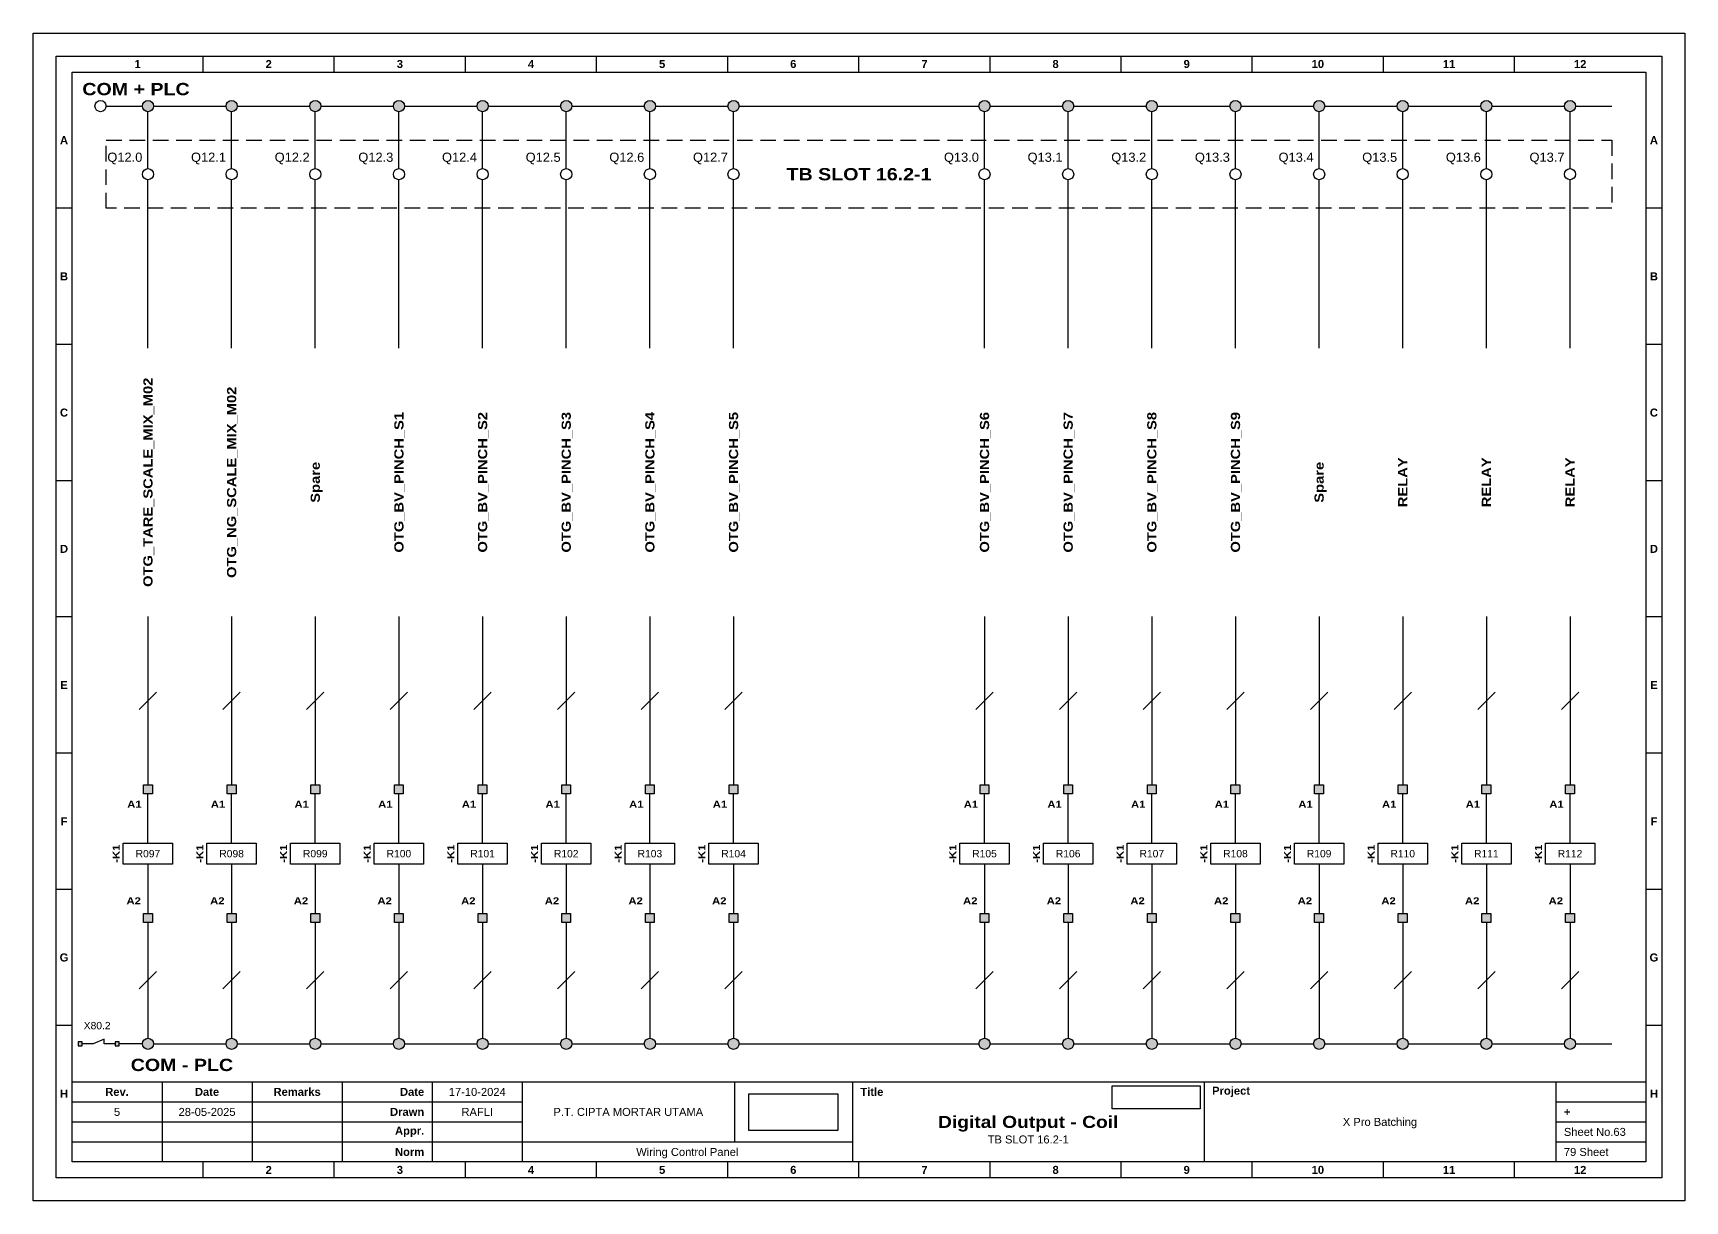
# Model space of a CAD drawing. Header units: millimetres. Extents: x 1018 to 2216, y 1079 to 1731.
# Drawn here: x 1946.5 to 2215.8, y 1310 to 1500.4 of the extents above; entities that cross this region are included whole.
import ezdxf
from ezdxf.enums import TextEntityAlignment as Align

# ---------------------------------------------------------------- set-up
doc = ezdxf.new("R2010")
doc.units = ezdxf.units.MM
doc.linetypes.add('HIDDEN', pattern=[9.525, 6.35, -3.175])
doc.styles.add('Bold', font='ariblk.ttf', dxfattribs={"height": 25.4})
doc.styles.get("Standard").update_dxf_attribs({"font": 'arial.ttf'})
picture_1 = doc.add_image_def('image1.png', size_in_pixel=(2048, 847))
picture_2 = doc.add_image_def('image2.png', size_in_pixel=(2092, 542))

# ---------------------------------------------------------------- blocks, each defined once
blk = doc.blocks.new('KOP MU PROJECT')
at = {"color": 6, "ltscale": 50}
for p, q in [((27.74, 184.05), (27.74, 186.66)), ((49.13, 184.05), (49.13, 186.66)), ((70.51, 184.05), (70.51, 186.66)), ((91.89, 184.05), (91.89, 186.66)), ((113.27, 184.05), (113.27, 186.66)), ((134.66, 184.05), (134.66, 186.66)), ((156.04, 184.05), (156.04, 186.66)), ((177.42, 184.05), (177.42, 186.66)), ((198.8, 184.05), (198.8, 186.66)), ((220.19, 184.05), (220.19, 186.66)), ((241.57, 184.05), (241.57, 186.66)), ((6.36, 161.84), (3.75, 161.84)), ((265.59, 161.84), (262.98, 161.84)), ((6.36, 139.63), (3.75, 139.63)), ((265.59, 139.63), (262.98, 139.63)), ((6.36, 117.42), (3.75, 117.42)), ((265.59, 117.42), (262.98, 117.42)), ((6.36, 95.22), (3.75, 95.22)), ((265.59, 95.22), (262.98, 95.22)), ((6.36, 73.01), (3.75, 73.01)), ((265.59, 73.01), (262.98, 73.01)), ((6.36, 50.8), (3.75, 50.8)), ((265.59, 50.8), (262.98, 50.8)), ((6.36, 28.59), (3.75, 28.59)), ((265.59, 28.59), (262.98, 28.59)), ((27.74, 3.75), (27.74, 6.36)), ((49.13, 3.75), (49.13, 6.36)), ((70.51, 3.75), (70.51, 6.36)), ((91.89, 3.75), (91.89, 6.36)), ((113.27, 3.75), (113.27, 6.36)), ((134.66, 3.75), (134.66, 6.36)), ((156.04, 3.75), (156.04, 6.36)), ((177.42, 3.75), (177.42, 6.36)), ((198.8, 3.75), (198.8, 6.36)), ((220.19, 3.75), (220.19, 6.36)), ((241.57, 3.75), (241.57, 6.36))]:
    blk.add_line(p, q, dxfattribs=at)
at = {"ltscale": 50}
for p, q in [((6.36, 19.41), (262.98, 19.41)), ((21.04, 19.41), (21.04, 6.36)), ((35.72, 19.41), (35.72, 6.36)), ((50.41, 19.41), (50.41, 6.36)), ((65.09, 19.41), (65.09, 6.36)), ((79.77, 19.41), (79.77, 6.36)), ((114.35, 19.41), (114.35, 9.62)), ((133.6, 19.41), (133.6, 6.36)), ((190.95, 19.41), (190.95, 6.36)), ((248.3, 19.41), (248.3, 6.36)), ((6.36, 16.15), (79.77, 16.15)), ((248.3, 16.15), (262.98, 16.15)), ((6.36, 12.89), (79.77, 12.89)), ((248.3, 12.89), (262.98, 12.89)), ((6.36, 9.62), (133.6, 9.62)), ((248.3, 9.62), (262.98, 9.62))]:
    blk.add_line(p, q, dxfattribs=at)
at = {"color": 1, "ltscale": 50}
blk.add_lwpolyline([(269.34, 0), (0, 0), (0, 190.41), (269.34, 190.41)], close=True, dxfattribs=at)
at = {"color": 6, "ltscale": 50}
for points in [[(265.59, 3.75), (3.75, 3.75), (3.75, 186.66), (265.59, 186.66)], [(262.98, 6.36), (6.36, 6.36), (6.36, 184.05), (262.98, 184.05)]]:
    blk.add_lwpolyline(points, close=True, dxfattribs=at)
at = {"ltscale": 50, "char_height": 1.305, "attachment_point": 4}
for s, width, heights, insert in [('\\pxqc;{\\fArial|b1|i0|c0|p34;1}', 21.3825, [2.51], (6.36, 185.36)), ('\\pxqc;{\\fArial|b1|i0|c0|p34;2}', 21.3825, [2.51], (27.74, 185.36)), ('\\pxqc;{\\fArial|b1|i0|c0|p34;3}', 21.3825, [2.51], (49.13, 185.36)), ('\\pxqc;{\\fArial|b1|i0|c0|p34;4}', 21.3825, [2.51], (70.51, 185.36)), ('\\pxqc;{\\fArial|b1|i0|c0|p34;5}', 21.3825, [2.51], (91.89, 185.36)), ('\\pxqc;{\\fArial|b1|i0|c0|p34;6}', 21.3825, [2.51], (113.27, 185.36)), ('\\pxqc;{\\fArial|b1|i0|c0|p34;7}', 21.3825, [2.51], (134.66, 185.36)), ('\\pxqc;{\\fArial|b1|i0|c0|p34;8}', 21.3825, [2.51], (156.04, 185.36)), ('\\pxqc;{\\fArial|b1|i0|c0|p34;9}', 21.3825, [2.51], (177.42, 185.36)), ('\\pxqc;{\\fArial|b1|i0|c0|p34;10}', 21.3825, [2.51], (198.8, 185.36)), ('\\pxqc;{\\fArial|b1|i0|c0|p34;11}', 21.3825, [2.51], (220.19, 185.36)), ('\\pxqc;{\\fArial|b1|i0|c0|p34;12}', 21.3825, [2.51], (241.57, 185.36)), ('\\pxqc;{\\fArial|b1|i0|c0|p34;A}', 2.61, [2.51], (3.75, 172.95)), ('\\pxqc;{\\fArial|b1|i0|c0|p34;A}', 2.61, [2.51], (262.98, 172.95)), ('\\pxqc;{\\fArial|b1|i0|c0|p34;B}', 2.61, [2.51], (3.75, 150.74)), ('\\pxqc;{\\fArial|b1|i0|c0|p34;B}', 2.61, [2.51], (262.98, 150.74)), ('\\pxqc;{\\fArial|b1|i0|c0|p34;C}', 2.61, [2.51], (3.75, 128.53)), ('\\pxqc;{\\fArial|b1|i0|c0|p34;C}', 2.61, [2.51], (262.98, 128.53)), ('\\pxqc;{\\fArial|b1|i0|c0|p34;D}', 2.61, [2.51], (3.75, 106.32)), ('\\pxqc;{\\fArial|b1|i0|c0|p34;D}', 2.61, [2.51], (262.98, 106.32)), ('\\pxqc;{\\fArial|b1|i0|c0|p34;E}', 2.61, [2.51], (3.75, 84.11)), ('\\pxqc;{\\fArial|b1|i0|c0|p34;E}', 2.61, [2.51], (262.98, 84.11)), ('\\pxqc;{\\fArial|b1|i0|c0|p34;F}', 2.61, [2.51], (3.75, 61.9)), ('\\pxqc;{\\fArial|b1|i0|c0|p34;F}', 2.61, [2.51], (262.98, 61.9)), ('\\pxqc;{\\fArial|b1|i0|c0|p34;G}', 2.61, [2.51], (3.75, 39.69)), ('\\pxqc;{\\fArial|b1|i0|c0|p34;G}', 2.61, [2.51], (262.98, 39.69)), ('\\pxqc;{\\fArial|b1|i0|c0|p34;H}', 2.61, [2.51], (3.75, 17.47)), ('\\pxqc;{\\fArial|b1|i0|c0|p34;Rev.}', 14.6811, [2.88], (6.36, 17.78)), ('\\pxqc;{\\fArial|b1|i0|c0|p34;Date}', 14.6811, [2.88], (21.04, 17.78)), ('\\pxqc;{\\fArial|b1|i0|c0|p34;Remarks}', 14.6811, [2.88], (35.72, 17.78)), ('\\pxqr;{\\fArial|b1|i0|c0|p34;Date}', 13.3761, [2.88], (50.41, 17.78)), ('\\pxql;{\\fArial|b1|i0|c0|p34;Title}', 50.2419, [2.88], (134.9, 17.78)), ('\\pxql;{\\fArial|b1|i0|c0|p34;Project}', 50.2419, [2.88], (192.25, 17.78)), ('\\pxqc;{\\fArial|b1|i0|c0|p34;H}', 2.61, [2.51], (262.98, 17.47)), ('\\pxqr;{\\fArial|b1|i0|c0|p34;Drawn}', 13.3761, [2.88], (50.41, 14.52)), ('\\pxql;{\\fArial|b1|i0|c0|p34;+}', 14.6811, [2.88], (249.61, 14.52)), ('\\pxqr;{\\fArial|b1|i0|c0|p34;Appr.}', 13.3761, [2.88], (50.41, 11.26)), ('\\pxqr;{\\fArial|b1|i0|c0|p34;Norm}', 13.3761, [2.88], (50.41, 7.99)), ('\\pxqc;{\\fArial|b1|i0|c0|p34;2}', 21.3825, [2.51], (27.74, 5.06)), ('\\pxqc;{\\fArial|b1|i0|c0|p34;3}', 21.3825, [2.51], (49.13, 5.06)), ('\\pxqc;{\\fArial|b1|i0|c0|p34;4}', 21.3825, [2.51], (70.51, 5.06)), ('\\pxqc;{\\fArial|b1|i0|c0|p34;5}', 21.3825, [2.51], (91.89, 5.06)), ('\\pxqc;{\\fArial|b1|i0|c0|p34;6}', 21.3825, [2.51], (113.27, 5.06)), ('\\pxqc;{\\fArial|b1|i0|c0|p34;7}', 21.3825, [2.51], (134.66, 5.06)), ('\\pxqc;{\\fArial|b1|i0|c0|p34;8}', 21.3825, [2.51], (156.04, 5.06)), ('\\pxqc;{\\fArial|b1|i0|c0|p34;9}', 21.3825, [2.51], (177.42, 5.06)), ('\\pxqc;{\\fArial|b1|i0|c0|p34;10}', 21.3825, [2.51], (198.8, 5.06)), ('\\pxqc;{\\fArial|b1|i0|c0|p34;11}', 21.3825, [2.51], (220.19, 5.06)), ('\\pxqc;{\\fArial|b1|i0|c0|p34;12}', 21.3825, [2.51], (241.57, 5.06))]:
    blk.add_mtext_dynamic_manual_height_columns(s, width=width, gutter_width=0.0326, heights=heights, dxfattribs=dict(at, insert=insert))
at = {"ltscale": 50}
for tag, p in [('DATECREATED', (72.43, 17.78)), ('REV', (13.7, 14.52)), ('REVDATE', (28.38, 14.52)), ('REMARKS', (43.06, 14.52)), ('DRAWN', (72.43, 14.52)), ('COMPANY', (97.06, 14.52)), ('PROJECT', (219.62, 12.89)), ('APPR', (72.43, 11.26)), ('NORM', (72.43, 7.99)), ('DRAWINGCATEGORY', (106.68, 7.99)), ('DESCRIPTION', (162.27, 10.03))]:
    blk.add_attdef(tag, text='', height=1.3, dxfattribs=at).set_placement(p, align=Align.MIDDLE_CENTER)
at = {"ltscale": 50, "style": 'Bold'}
blk.add_attdef('TITLE', text='', height=1.96, dxfattribs=at).set_placement((162.27, 12.89), align=Align.MIDDLE_CENTER)
at = {"ltscale": 50}
for tag, p in [('SHEETNUMBER', (249.61, 11.26)), ('TOTALSHEET', (249.61, 7.99))]:
    blk.add_attdef(tag, text='', height=1.3, dxfattribs=at).set_placement(p, align=Align.MIDDLE_LEFT)
image = blk.add_image(picture_1, insert=(116.72, 11.48), size_in_units=(14.5, 6), dxfattribs=at)
image.dxf.flags = 15
image = blk.add_image(picture_2, insert=(175.94, 15.04), size_in_units=(14.36, 3.72), dxfattribs=at)
image.dxf.flags = 15

msp = doc.modelspace()

# ---------------------------------------------------------------- hatches: boundary and pattern name
at = {"true_color": 0x105689}
h = msp.add_hatch(color=146, dxfattribs=at)
h.dxf.hatch_style = 1
h.paths.add_polyline_path([(2198, 1488.49, 1), (2196.19, 1488.49, 1)])
h.paths.add_polyline_path([(2182.55, 1488.49, 1), (2184.36, 1488.49, 1)])
h.paths.add_polyline_path([(2168.91, 1488.49, 1), (2170.72, 1488.49, 1)])
h.paths.add_polyline_path([(2157.08, 1488.49, 1), (2155.27, 1488.49, 1)])
h.paths.add_polyline_path([(2143.44, 1488.49, 1), (2141.63, 1488.49, 1)])
h.paths.add_polyline_path([(2129.8, 1488.49, 1), (2127.99, 1488.49, 1)])
h.paths.add_polyline_path([(2116.16, 1488.49, 1), (2114.35, 1488.49, 1)])
h.paths.add_polyline_path([(2102.52, 1488.49, 1), (2100.71, 1488.49, 1)])
h.paths.add_polyline_path([(2061.6, 1488.49, 1), (2059.79, 1488.49, 1)])
h.paths.add_polyline_path([(2047.96, 1488.49, 1), (2046.15, 1488.49, 1)])
h.paths.add_polyline_path([(2034.32, 1488.49, 1), (2032.51, 1488.49, 1)])
h.paths.add_polyline_path([(2020.68, 1488.49, 1), (2018.87, 1488.49, 1)])
h.paths.add_polyline_path([(2005.23, 1488.49, 1), (2007.04, 1488.49, 1)])
h.paths.add_polyline_path([(1993.4, 1488.49, 1), (1991.59, 1488.49, 1)])
h.paths.add_polyline_path([(1977.95, 1488.49, 1), (1979.77, 1488.49, 1)])
h.paths.add_polyline_path([(1966.13, 1488.49, 1), (1964.31, 1488.49, 1)])
h = msp.add_hatch(color=256)
h.dxf.hatch_style = 1
h.paths.add_polyline_path([(1965.94, 1376.39), (1965.94, 1377.84), (1964.49, 1377.84), (1964.49, 1376.39)])
h.paths.add_polyline_path([(1964.49, 1355.41), (1965.94, 1355.41), (1965.94, 1356.86), (1964.49, 1356.86)])
h = msp.add_hatch(color=256)
h.dxf.hatch_style = 1
h.paths.add_polyline_path([(1979.58, 1376.39), (1979.58, 1377.84), (1978.13, 1377.84), (1978.13, 1376.39)])
h.paths.add_polyline_path([(1978.13, 1355.41), (1979.58, 1355.41), (1979.58, 1356.86), (1978.13, 1356.86)])
h = msp.add_hatch(color=256)
h.dxf.hatch_style = 1
h.paths.add_polyline_path([(1993.22, 1376.39), (1993.22, 1377.84), (1991.77, 1377.84), (1991.77, 1376.39)])
h.paths.add_polyline_path([(1991.77, 1355.41), (1993.22, 1355.41), (1993.22, 1356.86), (1991.77, 1356.86)])
h = msp.add_hatch(color=256)
h.dxf.hatch_style = 1
h.paths.add_polyline_path([(2006.86, 1376.39), (2006.86, 1377.84), (2005.41, 1377.84), (2005.41, 1376.39)])
h.paths.add_polyline_path([(2005.41, 1355.41), (2006.86, 1355.41), (2006.86, 1356.86), (2005.41, 1356.86)])
h = msp.add_hatch(color=256)
h.dxf.hatch_style = 1
h.paths.add_polyline_path([(2020.5, 1376.39), (2020.5, 1377.84), (2019.05, 1377.84), (2019.05, 1376.39)])
h.paths.add_polyline_path([(2019.05, 1355.41), (2020.5, 1355.41), (2020.5, 1356.86), (2019.05, 1356.86)])
h = msp.add_hatch(color=256)
h.dxf.hatch_style = 1
h.paths.add_polyline_path([(2034.14, 1376.39), (2034.14, 1377.84), (2032.69, 1377.84), (2032.69, 1376.39)])
h.paths.add_polyline_path([(2032.69, 1355.41), (2034.14, 1355.41), (2034.14, 1356.86), (2032.69, 1356.86)])
h = msp.add_hatch(color=256)
h.dxf.hatch_style = 1
h.paths.add_polyline_path([(2047.78, 1376.39), (2047.78, 1377.84), (2046.33, 1377.84), (2046.33, 1376.39)])
h.paths.add_polyline_path([(2046.33, 1355.41), (2047.78, 1355.41), (2047.78, 1356.86), (2046.33, 1356.86)])
h = msp.add_hatch(color=256)
h.dxf.hatch_style = 1
h.paths.add_polyline_path([(2061.42, 1376.39), (2061.42, 1377.84), (2059.97, 1377.84), (2059.97, 1376.39)])
h.paths.add_polyline_path([(2059.97, 1355.41), (2061.42, 1355.41), (2061.42, 1356.86), (2059.97, 1356.86)])
h = msp.add_hatch(color=256)
h.dxf.hatch_style = 1
h.paths.add_polyline_path([(2102.34, 1376.39), (2102.34, 1377.84), (2100.89, 1377.84), (2100.89, 1376.39)])
h.paths.add_polyline_path([(2100.89, 1355.41), (2102.34, 1355.41), (2102.34, 1356.86), (2100.89, 1356.86)])
h = msp.add_hatch(color=256)
h.dxf.hatch_style = 1
h.paths.add_polyline_path([(2115.98, 1376.39), (2115.98, 1377.84), (2114.53, 1377.84), (2114.53, 1376.39)])
h.paths.add_polyline_path([(2114.53, 1355.41), (2115.98, 1355.41), (2115.98, 1356.86), (2114.53, 1356.86)])
h = msp.add_hatch(color=256)
h.dxf.hatch_style = 1
h.paths.add_polyline_path([(2129.62, 1376.39), (2129.62, 1377.84), (2128.17, 1377.84), (2128.17, 1376.39)])
h.paths.add_polyline_path([(2128.17, 1355.41), (2129.62, 1355.41), (2129.62, 1356.86), (2128.17, 1356.86)])
h = msp.add_hatch(color=256)
h.dxf.hatch_style = 1
h.paths.add_polyline_path([(2143.26, 1376.39), (2143.26, 1377.84), (2141.81, 1377.84), (2141.81, 1376.39)])
h.paths.add_polyline_path([(2141.81, 1355.41), (2143.26, 1355.41), (2143.26, 1356.86), (2141.81, 1356.86)])
h = msp.add_hatch(color=256)
h.dxf.hatch_style = 1
h.paths.add_polyline_path([(2156.9, 1376.39), (2156.9, 1377.84), (2155.45, 1377.84), (2155.45, 1376.39)])
h.paths.add_polyline_path([(2155.45, 1355.41), (2156.9, 1355.41), (2156.9, 1356.86), (2155.45, 1356.86)])
h = msp.add_hatch(color=256)
h.dxf.hatch_style = 1
h.paths.add_polyline_path([(2170.54, 1376.39), (2170.54, 1377.84), (2169.09, 1377.84), (2169.09, 1376.39)])
h.paths.add_polyline_path([(2169.09, 1355.41), (2170.54, 1355.41), (2170.54, 1356.86), (2169.09, 1356.86)])
h = msp.add_hatch(color=256)
h.dxf.hatch_style = 1
h.paths.add_polyline_path([(2184.18, 1376.39), (2184.18, 1377.84), (2182.73, 1377.84), (2182.73, 1376.39)])
h.paths.add_polyline_path([(2182.73, 1355.41), (2184.18, 1355.41), (2184.18, 1356.86), (2182.73, 1356.86)])
h = msp.add_hatch(color=256)
h.dxf.hatch_style = 1
h.paths.add_polyline_path([(2197.82, 1376.39), (2197.82, 1377.84), (2196.37, 1377.84), (2196.37, 1376.39)])
h.paths.add_polyline_path([(2196.37, 1355.41), (2197.82, 1355.41), (2197.82, 1356.86), (2196.37, 1356.86)])
h = msp.add_hatch(color=146, dxfattribs=at)
h.dxf.hatch_style = 1
h.paths.add_polyline_path([(2198, 1335.61, 1), (2196.19, 1335.61, 1)])
h.paths.add_polyline_path([(2182.55, 1335.61, 1), (2184.36, 1335.61, 1)])
h.paths.add_polyline_path([(2168.91, 1335.61, 1), (2170.72, 1335.61, 1)])
h.paths.add_polyline_path([(2157.08, 1335.61, 1), (2155.27, 1335.61, 1)])
h.paths.add_polyline_path([(2143.44, 1335.61, 1), (2141.63, 1335.61, 1)])
h.paths.add_polyline_path([(2129.8, 1335.61, 1), (2127.99, 1335.61, 1)])
h.paths.add_polyline_path([(2116.16, 1335.61, 1), (2114.35, 1335.61, 1)])
h.paths.add_polyline_path([(2102.52, 1335.61, 1), (2100.71, 1335.61, 1)])
h.paths.add_polyline_path([(2061.6, 1335.61, 1), (2059.79, 1335.61, 1)])
h.paths.add_polyline_path([(2047.96, 1335.61, 1), (2046.15, 1335.61, 1)])
h.paths.add_polyline_path([(2034.32, 1335.61, 1), (2032.51, 1335.61, 1)])
h.paths.add_polyline_path([(2020.68, 1335.61, 1), (2018.87, 1335.61, 1)])
h.paths.add_polyline_path([(2005.23, 1335.61, 1), (2007.04, 1335.61, 1)])
h.paths.add_polyline_path([(1993.4, 1335.61, 1), (1991.59, 1335.61, 1)])
h.paths.add_polyline_path([(1977.95, 1335.61, 1), (1979.77, 1335.61, 1)])
h.paths.add_polyline_path([(1966.13, 1335.61, 1), (1964.31, 1335.61, 1)])
h = msp.add_hatch(color=256)
h.dxf.hatch_style = 1
h.paths.add_polyline_path([(1960.51, 1335.93), (1959.87, 1335.93), (1959.87, 1335.29), (1960.51, 1335.29)])
h.paths.add_polyline_path([(1953.85, 1335.93), (1953.85, 1335.29), (1954.49, 1335.29), (1954.49, 1335.93)])

# ---------------------------------------------------------------- linework, layer by layer
at = {"color": 146, "true_color": 0x105689}
for p, q in [((1958.4, 1488.49), (1964.31, 1488.49)), ((1965.22, 1478.29), (1965.22, 1487.58)), ((1966.13, 1488.49), (1977.95, 1488.49)), ((1978.86, 1478.29), (1978.86, 1487.58)), ((1979.77, 1488.49), (1991.59, 1488.49)), ((1992.5, 1478.29), (1992.5, 1487.58)), ((1993.4, 1488.49), (2005.23, 1488.49)), ((2006.14, 1478.29), (2006.14, 1487.58)), ((2007.04, 1488.49), (2018.87, 1488.49)), ((2019.78, 1478.29), (2019.78, 1487.58)), ((2020.68, 1488.49), (2032.51, 1488.49)), ((2033.42, 1478.29), (2033.42, 1487.58)), ((2034.32, 1488.49), (2046.15, 1488.49)), ((2047.06, 1478.29), (2047.06, 1487.58)), ((2047.96, 1488.49), (2059.79, 1488.49)), ((2060.7, 1478.29), (2060.7, 1487.58)), ((2061.6, 1488.49), (2100.71, 1488.49)), ((2101.62, 1478.29), (2101.62, 1487.58)), ((2102.52, 1488.49), (2114.35, 1488.49)), ((2115.26, 1478.29), (2115.26, 1487.58)), ((2116.16, 1488.49), (2127.99, 1488.49)), ((2128.9, 1478.29), (2128.9, 1487.58)), ((2129.8, 1488.49), (2141.63, 1488.49)), ((2142.54, 1478.29), (2142.54, 1487.58)), ((2143.44, 1488.49), (2155.27, 1488.49)), ((2156.18, 1478.29), (2156.18, 1487.58)), ((2157.08, 1488.49), (2168.91, 1488.49)), ((2169.81, 1478.29), (2169.81, 1487.58)), ((2170.72, 1488.49), (2182.55, 1488.49)), ((2183.45, 1478.29), (2183.45, 1487.58)), ((2184.36, 1488.49), (2196.19, 1488.49)), ((2197.09, 1478.29), (2197.09, 1487.58)), ((2198, 1488.49), (2203.91, 1488.49)), ((1965.22, 1449.04), (1965.22, 1476.48)), ((1978.86, 1449.04), (1978.86, 1476.48)), ((1992.5, 1449.04), (1992.5, 1476.48)), ((2006.14, 1449.04), (2006.14, 1476.48)), ((2019.78, 1449.04), (2019.78, 1476.48)), ((2033.42, 1449.04), (2033.42, 1476.48)), ((2047.06, 1449.04), (2047.06, 1476.48)), ((2060.7, 1449.04), (2060.7, 1476.48)), ((2101.62, 1449.04), (2101.62, 1476.48)), ((2115.26, 1449.04), (2115.26, 1476.48)), ((2128.9, 1449.04), (2128.9, 1476.48)), ((2142.54, 1449.04), (2142.54, 1476.48)), ((2156.18, 1449.04), (2156.18, 1476.48)), ((2169.81, 1449.04), (2169.81, 1476.48)), ((2183.45, 1449.04), (2183.45, 1476.48)), ((2197.09, 1449.04), (2197.09, 1476.48)), ((1965.22, 1405.27), (1965.22, 1377.84)), ((1978.86, 1405.27), (1978.86, 1377.84)), ((1992.5, 1405.27), (1992.5, 1377.84)), ((2006.14, 1405.27), (2006.14, 1377.84)), ((2019.78, 1405.27), (2019.78, 1377.84)), ((2033.42, 1405.27), (2033.42, 1377.84)), ((2047.06, 1405.27), (2047.06, 1377.84)), ((2060.7, 1405.27), (2060.7, 1377.84)), ((2101.62, 1405.27), (2101.62, 1377.84)), ((2115.26, 1405.27), (2115.26, 1377.84)), ((2128.9, 1405.27), (2128.9, 1377.84)), ((2142.54, 1405.27), (2142.54, 1377.84)), ((2156.18, 1405.27), (2156.18, 1377.84)), ((2169.81, 1405.27), (2169.81, 1377.84)), ((2183.45, 1405.27), (2183.45, 1377.84)), ((2197.09, 1405.27), (2197.09, 1377.84)), ((1963.8, 1390.14), (1966.63, 1392.97)), ((1977.44, 1390.14), (1980.27, 1392.97)), ((1991.08, 1390.14), (1993.91, 1392.97)), ((2004.72, 1390.14), (2007.55, 1392.97)), ((2018.36, 1390.14), (2021.19, 1392.97)), ((2032, 1390.14), (2034.83, 1392.97)), ((2045.64, 1390.14), (2048.47, 1392.97)), ((2059.28, 1390.14), (2062.11, 1392.97)), ((2100.2, 1390.14), (2103.03, 1392.97)), ((2113.84, 1390.14), (2116.67, 1392.97)), ((2127.48, 1390.14), (2130.31, 1392.97)), ((2141.12, 1390.14), (2143.95, 1392.97)), ((2154.76, 1390.14), (2157.59, 1392.97)), ((2168.4, 1390.14), (2171.23, 1392.97)), ((2182.04, 1390.14), (2184.87, 1392.97)), ((2195.68, 1390.14), (2198.51, 1392.97)), ((1965.22, 1355.41), (1965.22, 1336.51)), ((1978.86, 1355.41), (1978.86, 1336.51)), ((1992.5, 1355.41), (1992.5, 1336.51)), ((2006.14, 1355.41), (2006.14, 1336.51)), ((2019.78, 1355.41), (2019.78, 1336.51)), ((2033.42, 1355.41), (2033.42, 1336.51)), ((2047.06, 1355.41), (2047.06, 1336.51)), ((2060.7, 1355.41), (2060.7, 1336.51)), ((2101.62, 1355.41), (2101.62, 1336.51)), ((2115.26, 1355.41), (2115.26, 1336.51)), ((2128.9, 1355.41), (2128.9, 1336.51)), ((2142.54, 1355.41), (2142.54, 1336.51)), ((2156.18, 1355.41), (2156.18, 1336.51)), ((2169.81, 1355.41), (2169.81, 1336.51)), ((2183.45, 1355.41), (2183.45, 1336.51)), ((2197.09, 1355.41), (2197.09, 1336.51)), ((1963.8, 1344.55), (1966.63, 1347.38)), ((1977.44, 1344.55), (1980.27, 1347.38)), ((1991.08, 1344.55), (1993.91, 1347.38)), ((2004.72, 1344.55), (2007.55, 1347.38)), ((2018.36, 1344.55), (2021.19, 1347.38)), ((2032, 1344.55), (2034.83, 1347.38)), ((2045.64, 1344.55), (2048.47, 1347.38)), ((2059.28, 1344.55), (2062.11, 1347.38)), ((2100.2, 1344.55), (2103.03, 1347.38)), ((2113.84, 1344.55), (2116.67, 1347.38)), ((2127.48, 1344.55), (2130.31, 1347.38)), ((2141.12, 1344.55), (2143.95, 1347.38)), ((2154.76, 1344.55), (2157.59, 1347.38)), ((2168.4, 1344.55), (2171.23, 1347.38)), ((2182.04, 1344.55), (2184.87, 1347.38)), ((2195.68, 1344.55), (2198.51, 1347.38)), ((1964.31, 1335.61), (1960.51, 1335.61)), ((1966.13, 1335.61), (1977.95, 1335.61)), ((1979.77, 1335.61), (1991.59, 1335.61)), ((1993.4, 1335.61), (2005.23, 1335.61)), ((2007.04, 1335.61), (2018.87, 1335.61)), ((2020.68, 1335.61), (2032.51, 1335.61)), ((2034.32, 1335.61), (2046.15, 1335.61)), ((2047.96, 1335.61), (2059.79, 1335.61)), ((2061.6, 1335.61), (2100.71, 1335.61)), ((2102.52, 1335.61), (2114.35, 1335.61)), ((2116.16, 1335.61), (2127.99, 1335.61)), ((2129.8, 1335.61), (2141.63, 1335.61)), ((2143.44, 1335.61), (2155.27, 1335.61)), ((2157.08, 1335.61), (2168.91, 1335.61)), ((2170.72, 1335.61), (2182.55, 1335.61)), ((2184.36, 1335.61), (2196.19, 1335.61)), ((2198, 1335.61), (2203.91, 1335.61))]:
    msp.add_line(p, q, dxfattribs=at)
at = {"ltscale": 50}
for p, q in [((1965.22, 1368.35), (1965.22, 1376.39)), ((1978.86, 1368.35), (1978.86, 1376.39)), ((1992.5, 1368.35), (1992.5, 1376.39)), ((2006.14, 1368.35), (2006.14, 1376.39)), ((2019.78, 1368.35), (2019.78, 1376.39)), ((2033.42, 1368.35), (2033.42, 1376.39)), ((2047.06, 1368.35), (2047.06, 1376.39)), ((2060.7, 1368.35), (2060.7, 1376.39)), ((2101.62, 1368.35), (2101.62, 1376.39)), ((2115.26, 1368.35), (2115.26, 1376.39)), ((2128.9, 1368.35), (2128.9, 1376.39)), ((2142.54, 1368.35), (2142.54, 1376.39)), ((2156.18, 1368.35), (2156.18, 1376.39)), ((2169.81, 1368.35), (2169.81, 1376.39)), ((2183.45, 1368.35), (2183.45, 1376.39)), ((2197.09, 1368.35), (2197.09, 1376.39)), ((1965.22, 1364.9), (1965.22, 1356.86)), ((1978.86, 1364.9), (1978.86, 1356.86)), ((1992.5, 1364.9), (1992.5, 1356.86)), ((2006.14, 1364.9), (2006.14, 1356.86)), ((2019.78, 1364.9), (2019.78, 1356.86)), ((2033.42, 1364.9), (2033.42, 1356.86)), ((2047.06, 1364.9), (2047.06, 1356.86)), ((2060.7, 1364.9), (2060.7, 1356.86)), ((2101.62, 1364.9), (2101.62, 1356.86)), ((2115.26, 1364.9), (2115.26, 1356.86)), ((2128.9, 1364.9), (2128.9, 1356.86)), ((2142.54, 1364.9), (2142.54, 1356.86)), ((2156.18, 1364.9), (2156.18, 1356.86)), ((2169.81, 1364.9), (2169.81, 1356.86)), ((2183.45, 1364.9), (2183.45, 1356.86)), ((2197.09, 1364.9), (2197.09, 1356.86)), ((1958.08, 1336.35), (1956.28, 1335.61)), ((1956.28, 1335.61), (1954.49, 1335.61)), ((1959.87, 1335.61), (1958.08, 1335.61))]:
    msp.add_line(p, q, dxfattribs=at)
msp.add_line((1958.08, 1335.61), (1958.08, 1336.35))
at = {"linetype": 'HIDDEN', "ltscale": 0.4}
msp.add_lwpolyline([(1958.4, 1482.94), (2203.91, 1482.94), (2203.91, 1471.83), (1958.4, 1471.83)], close=True, dxfattribs=at)
for points in [[(1964.49, 1377.84), (1965.94, 1377.84), (1965.94, 1376.39), (1964.49, 1376.39)], [(1978.13, 1377.84), (1979.58, 1377.84), (1979.58, 1376.39), (1978.13, 1376.39)], [(1991.77, 1377.84), (1993.22, 1377.84), (1993.22, 1376.39), (1991.77, 1376.39)], [(2005.41, 1377.84), (2006.86, 1377.84), (2006.86, 1376.39), (2005.41, 1376.39)], [(2019.05, 1377.84), (2020.5, 1377.84), (2020.5, 1376.39), (2019.05, 1376.39)], [(2032.69, 1377.84), (2034.14, 1377.84), (2034.14, 1376.39), (2032.69, 1376.39)], [(2046.33, 1377.84), (2047.78, 1377.84), (2047.78, 1376.39), (2046.33, 1376.39)], [(2059.97, 1377.84), (2061.42, 1377.84), (2061.42, 1376.39), (2059.97, 1376.39)], [(2100.89, 1377.84), (2102.34, 1377.84), (2102.34, 1376.39), (2100.89, 1376.39)], [(2114.53, 1377.84), (2115.98, 1377.84), (2115.98, 1376.39), (2114.53, 1376.39)], [(2128.17, 1377.84), (2129.62, 1377.84), (2129.62, 1376.39), (2128.17, 1376.39)], [(2141.81, 1377.84), (2143.26, 1377.84), (2143.26, 1376.39), (2141.81, 1376.39)], [(2155.45, 1377.84), (2156.9, 1377.84), (2156.9, 1376.39), (2155.45, 1376.39)], [(2169.09, 1377.84), (2170.54, 1377.84), (2170.54, 1376.39), (2169.09, 1376.39)], [(2182.73, 1377.84), (2184.18, 1377.84), (2184.18, 1376.39), (2182.73, 1376.39)], [(2196.37, 1377.84), (2197.82, 1377.84), (2197.82, 1376.39), (2196.37, 1376.39)], [(1964.49, 1356.86), (1965.94, 1356.86), (1965.94, 1355.41), (1964.49, 1355.41)], [(1978.13, 1356.86), (1979.58, 1356.86), (1979.58, 1355.41), (1978.13, 1355.41)], [(1991.77, 1356.86), (1993.22, 1356.86), (1993.22, 1355.41), (1991.77, 1355.41)], [(2005.41, 1356.86), (2006.86, 1356.86), (2006.86, 1355.41), (2005.41, 1355.41)], [(2019.05, 1356.86), (2020.5, 1356.86), (2020.5, 1355.41), (2019.05, 1355.41)], [(2032.69, 1356.86), (2034.14, 1356.86), (2034.14, 1355.41), (2032.69, 1355.41)], [(2046.33, 1356.86), (2047.78, 1356.86), (2047.78, 1355.41), (2046.33, 1355.41)], [(2059.97, 1356.86), (2061.42, 1356.86), (2061.42, 1355.41), (2059.97, 1355.41)], [(2100.89, 1356.86), (2102.34, 1356.86), (2102.34, 1355.41), (2100.89, 1355.41)], [(2114.53, 1356.86), (2115.98, 1356.86), (2115.98, 1355.41), (2114.53, 1355.41)], [(2128.17, 1356.86), (2129.62, 1356.86), (2129.62, 1355.41), (2128.17, 1355.41)], [(2141.81, 1356.86), (2143.26, 1356.86), (2143.26, 1355.41), (2141.81, 1355.41)], [(2155.45, 1356.86), (2156.9, 1356.86), (2156.9, 1355.41), (2155.45, 1355.41)], [(2169.09, 1356.86), (2170.54, 1356.86), (2170.54, 1355.41), (2169.09, 1355.41)], [(2182.73, 1356.86), (2184.18, 1356.86), (2184.18, 1355.41), (2182.73, 1355.41)], [(2196.37, 1356.86), (2197.82, 1356.86), (2197.82, 1355.41), (2196.37, 1355.41)]]:
    msp.add_lwpolyline(points, close=True)
at = {"ltscale": 50}
for points in [[(1961.2, 1368.35), (1969.24, 1368.35), (1969.24, 1364.9), (1961.2, 1364.9)], [(1974.84, 1368.35), (1982.88, 1368.35), (1982.88, 1364.9), (1974.84, 1364.9)], [(1988.48, 1368.35), (1996.52, 1368.35), (1996.52, 1364.9), (1988.48, 1364.9)], [(2002.12, 1368.35), (2010.16, 1368.35), (2010.16, 1364.9), (2002.12, 1364.9)], [(2015.76, 1368.35), (2023.8, 1368.35), (2023.8, 1364.9), (2015.76, 1364.9)], [(2029.4, 1368.35), (2037.44, 1368.35), (2037.44, 1364.9), (2029.4, 1364.9)], [(2043.04, 1368.35), (2051.08, 1368.35), (2051.08, 1364.9), (2043.04, 1364.9)], [(2056.68, 1368.35), (2064.72, 1368.35), (2064.72, 1364.9), (2056.68, 1364.9)], [(2097.6, 1368.35), (2105.64, 1368.35), (2105.64, 1364.9), (2097.6, 1364.9)], [(2111.24, 1368.35), (2119.28, 1368.35), (2119.28, 1364.9), (2111.24, 1364.9)], [(2124.88, 1368.35), (2132.92, 1368.35), (2132.92, 1364.9), (2124.88, 1364.9)], [(2138.51, 1368.35), (2146.56, 1368.35), (2146.56, 1364.9), (2138.51, 1364.9)], [(2152.15, 1368.35), (2160.2, 1368.35), (2160.2, 1364.9), (2152.15, 1364.9)], [(2165.79, 1368.35), (2173.84, 1368.35), (2173.84, 1364.9), (2165.79, 1364.9)], [(2179.43, 1368.35), (2187.48, 1368.35), (2187.48, 1364.9), (2179.43, 1364.9)], [(2193.07, 1368.35), (2201.11, 1368.35), (2201.11, 1364.9), (2193.07, 1364.9)]]:
    msp.add_lwpolyline(points, close=True, dxfattribs=at)
at = {"ltscale": 500}
for points in [[(1953.85, 1335.93), (1953.85, 1335.29), (1954.49, 1335.29), (1954.49, 1335.93)], [(1959.87, 1335.93), (1959.87, 1335.29), (1960.51, 1335.29), (1960.51, 1335.93)]]:
    msp.add_lwpolyline(points, close=True, dxfattribs=at)
at = {"color": 146, "ltscale": 500, "true_color": 0x105689}
for centre in [(1957.49, 1488.49), (1965.22, 1488.49), (1978.86, 1488.49), (1992.5, 1488.49), (2006.14, 1488.49), (2019.78, 1488.49), (2033.42, 1488.49), (2047.06, 1488.49), (2060.7, 1488.49), (2101.62, 1488.49), (2115.26, 1488.49), (2128.9, 1488.49), (2142.54, 1488.49), (2156.18, 1488.49), (2169.81, 1488.49), (2183.45, 1488.49), (2197.09, 1488.49), (1965.22, 1477.39), (1978.86, 1477.39), (1992.5, 1477.39), (2006.14, 1477.39), (2019.78, 1477.39), (2033.42, 1477.39), (2047.06, 1477.39), (2060.7, 1477.39), (2101.62, 1477.39), (2115.26, 1477.39), (2128.9, 1477.39), (2142.54, 1477.39), (2156.18, 1477.39), (2169.81, 1477.39), (2183.45, 1477.39), (2197.09, 1477.39), (1965.22, 1335.61), (1978.86, 1335.61), (1992.5, 1335.61), (2006.14, 1335.61), (2019.78, 1335.61), (2033.42, 1335.61), (2047.06, 1335.61), (2060.7, 1335.61), (2101.62, 1335.61), (2115.26, 1335.61), (2128.9, 1335.61), (2142.54, 1335.61), (2156.18, 1335.61), (2169.81, 1335.61), (2183.45, 1335.61), (2197.09, 1335.61)]:
    msp.add_circle(centre, 0.907, dxfattribs=at)

# ---------------------------------------------------------------- block references
msp.add_blockref('KOP MU PROJECT', (1946.48, 1309.99)).add_auto_attribs({'DESCRIPTION': 'TB SLOT 16.2-1', 'TITLE': 'Digital Output - Coil', 'PROJECT': 'X Pro Batching', 'COMPANY': 'P.T. CIPTA MORTAR UTAMA', 'DRAWINGCATEGORY': 'Wiring Control Panel', 'DRAWN': 'RAFLI', 'DATECREATED': '17-10-2024', 'REVDATE': '28-05-2025', 'REV': '5', 'SHEETNUMBER': 'Sheet No.63', 'TOTALSHEET': '79 Sheet'})

# ---------------------------------------------------------------- texts
at = {"ltscale": 500, "style": 'Bold'}
for s, p in [('COM + PLC', (1954.52, 1491.27)), ('COM - PLC', (1962.41, 1332.17))]:
    msp.add_text(s, height=2, dxfattribs=at).set_placement(p, align=Align.MIDDLE_LEFT)
at = {"ltscale": 500}
for s, p in [('Q12.0', (1964.31, 1480.16)), ('Q12.1', (1977.95, 1480.16)), ('Q12.2', (1991.59, 1480.16)), ('Q12.3', (2005.23, 1480.16)), ('Q12.4', (2018.87, 1480.16)), ('Q12.5', (2032.51, 1480.16)), ('Q12.6', (2046.15, 1480.16)), ('Q12.7', (2059.79, 1480.16)), ('Q13.0', (2100.71, 1480.16)), ('Q13.1', (2114.35, 1480.16)), ('Q13.2', (2127.99, 1480.16)), ('Q13.3', (2141.63, 1480.16)), ('Q13.4', (2155.27, 1480.16)), ('Q13.5', (2168.91, 1480.16)), ('Q13.6', (2182.55, 1480.16)), ('Q13.7', (2196.19, 1480.16))]:
    msp.add_text(s, height=1.5, dxfattribs=at).set_placement(p, align=Align.MIDDLE_RIGHT)
at = {"ltscale": 500, "style": 'Bold'}
msp.add_text('TB SLOT 16.2-1', height=2, dxfattribs=at).set_placement((2081.16, 1477.39), align=Align.MIDDLE_CENTER)
for s, height, p in [('OTG_TARE_SCALE_MIX_M02', 1.5, (1965.22, 1427.16)), ('OTG_NG_SCALE_MIX_M02', 1.5, (1978.86, 1427.16)), ('OTG_BV_PINCH_S1', 1.5, (2006.14, 1427.16)), ('OTG_BV_PINCH_S2', 1.5, (2019.78, 1427.16)), ('OTG_BV_PINCH_S3', 1.5, (2033.42, 1427.16)), ('OTG_BV_PINCH_S4', 1.5, (2047.06, 1427.16)), ('OTG_BV_PINCH_S5', 1.5, (2060.7, 1427.16)), ('OTG_BV_PINCH_S6', 1.5, (2101.62, 1427.16)), ('OTG_BV_PINCH_S7', 1.5, (2115.26, 1427.16)), ('OTG_BV_PINCH_S8', 1.5, (2128.9, 1427.16)), ('OTG_BV_PINCH_S9', 1.5, (2142.54, 1427.16)), ('Spare', 1.5, (1992.5, 1427.16)), ('Spare', 1.5, (2156.18, 1427.16)), ('RELAY', 1.5, (2169.81, 1427.16)), ('RELAY', 1.5, (2183.45, 1427.16)), ('RELAY', 1.5, (2197.09, 1427.16)), ('-K1', 1.149, (1960.05, 1366.62)), ('-K1', 1.149, (1973.69, 1366.62)), ('-K1', 1.149, (1987.33, 1366.62)), ('-K1', 1.149, (2000.97, 1366.62)), ('-K1', 1.149, (2014.61, 1366.62)), ('-K1', 1.149, (2028.25, 1366.62)), ('-K1', 1.149, (2041.89, 1366.62)), ('-K1', 1.149, (2055.53, 1366.62)), ('-K1', 1.149, (2096.45, 1366.62)), ('-K1', 1.149, (2110.09, 1366.62)), ('-K1', 1.149, (2123.73, 1366.62)), ('-K1', 1.149, (2137.37, 1366.62)), ('-K1', 1.149, (2151.01, 1366.62)), ('-K1', 1.149, (2164.65, 1366.62)), ('-K1', 1.149, (2178.29, 1366.62)), ('-K1', 1.149, (2191.93, 1366.62))]:
    msp.add_text(s, height=height, rotation=90, dxfattribs=at).set_placement(p, align=Align.MIDDLE_CENTER)
for p in [(1964.19, 1375.24), (1977.82, 1375.24), (1991.46, 1375.24), (2005.1, 1375.24), (2018.74, 1375.24), (2032.38, 1375.24), (2046.02, 1375.24), (2059.66, 1375.24), (2100.58, 1375.24), (2114.22, 1375.24), (2127.86, 1375.24), (2141.5, 1375.24), (2155.14, 1375.24), (2168.78, 1375.24), (2182.42, 1375.24), (2196.06, 1375.24)]:
    msp.add_text('A1', height=1.149, dxfattribs=at).set_placement(p, align=Align.TOP_RIGHT)
at = {"ltscale": 500}
for s, p in [('R097', (1965.22, 1366.62)), ('R098', (1978.86, 1366.62)), ('R099', (1992.5, 1366.62)), ('R100', (2006.14, 1366.62)), ('R101', (2019.78, 1366.62)), ('R102', (2033.42, 1366.62)), ('R103', (2047.06, 1366.62)), ('R104', (2060.7, 1366.62)), ('R105', (2101.62, 1366.62)), ('R106', (2115.26, 1366.62)), ('R107', (2128.9, 1366.62)), ('R108', (2142.54, 1366.62)), ('R109', (2156.18, 1366.62)), ('R110', (2169.81, 1366.62)), ('R111', (2183.45, 1366.62)), ('R112', (2197.09, 1366.62))]:
    msp.add_text(s, height=1.2, dxfattribs=at).set_placement(p, align=Align.MIDDLE_CENTER)
at = {"ltscale": 500, "style": 'Bold'}
for p in [(1964.07, 1358.01), (1977.71, 1358.01), (1991.35, 1358.01), (2004.99, 1358.01), (2018.63, 1358.01), (2032.27, 1358.01), (2045.91, 1358.01), (2059.55, 1358.01), (2100.47, 1358.01), (2114.11, 1358.01), (2127.75, 1358.01), (2141.39, 1358.01), (2155.03, 1358.01), (2168.67, 1358.01), (2182.31, 1358.01), (2195.95, 1358.01)]:
    msp.add_text('A2', height=1.149, dxfattribs=at).set_placement(p, align=Align.BOTTOM_RIGHT)
at = {"ltscale": 500}
msp.add_text('X80.2', height=1.2, dxfattribs=at).set_placement((1954.75, 1338.58), align=Align.MIDDLE_LEFT)

doc.saveas('drawing.dxf')
